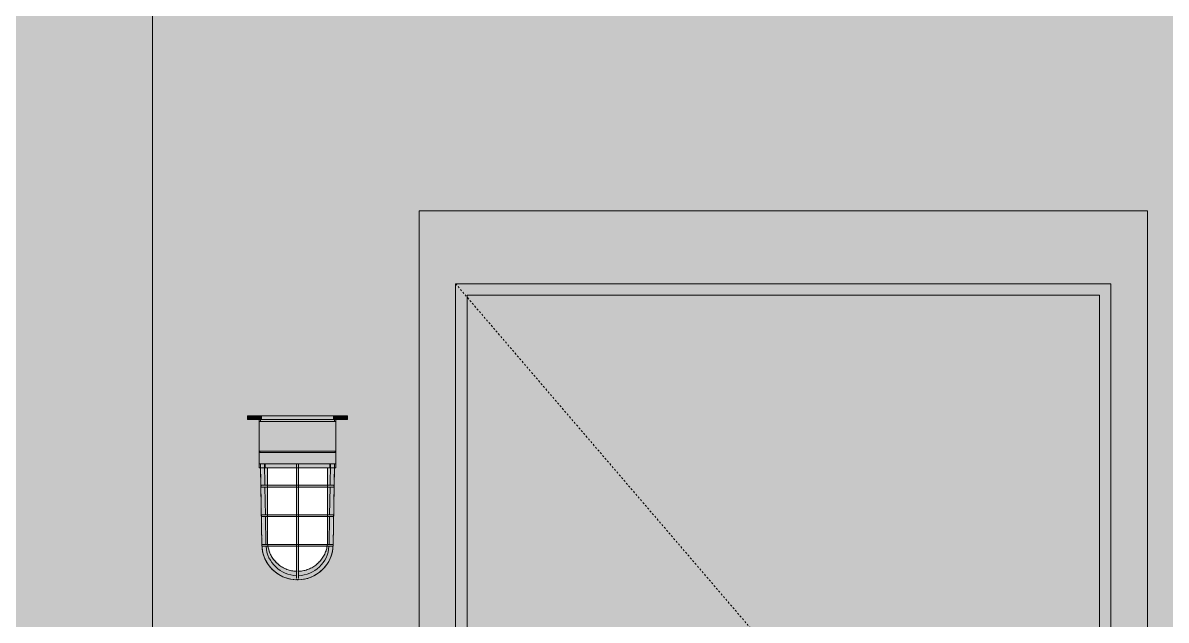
# Model space of a CAD drawing. Header units: inches. Extents: x 2872 to 9394, y -6 to 375.
# Drawn here: x 5495 to 5557.8, y 201.5 to 234.3 of the extents above; entities that cross this region are included whole.
import ezdxf

# ---------------------------------------------------------------- set-up
doc = ezdxf.new("R2010")
doc.units = ezdxf.units.IN
doc.header["$MEASUREMENT"] = 0
doc.linetypes.add('Dash 1_16_', pattern=[0.125, 0.0625, -0.0625])
for name, color, linetype, lineweight in [('A-DOOR', 31, 'Continuous', 18), ('A-DOOR-10', 31, 'Dash 1_16_', 9), ('A-DOOR-FRAM', 31, 'Continuous', 9), ('A-DOOR-FRAM-3', 31, 'Continuous', 18), ('E-LITE-EQPM', 33, 'Continuous', 9), ('I-WALL', 2, 'Continuous', 18), ('I-WALL-1', 2, 'Continuous', 5)]:
    doc.layers.add(name, color=color, linetype=linetype, lineweight=lineweight)

# ---------------------------------------------------------------- blocks, each defined once
blk = doc.blocks.new('Lighting-Flood-Cooper-All-Pro-VT1730-LED - Lighting-Flood-Cooper-All-Pro-VT1730-LED-2281438-INTERIOR ELEVATION - CORRIDOR EAST _202_E_ - 2ND FLOOR - EAST WALL')
at = {"layer": 'E-LITE-EQPM'}
for points in [[(-3192.829, 212.562), (-3192.681, 212.562), (-3192.681, 212.75), (-3192.872, 212.75), (-3192.857, 212.562)], [(-3192.574, 212.562), (-3192.472, 212.562), (-3192.472, 212.75), (-3192.681, 212.75), (-3192.681, 212.562), (-3192.601, 212.562)], [(-3192.224, 212.562), (-3192.109, 212.562), (-3192.124, 212.75), (-3192.472, 212.75), (-3192.472, 212.562), (-3192.327, 212.562)], [(-3192.224, 210.812), (-3188.024, 210.812), (-3188.024, 212.437), (-3192.224, 212.437), (-3192.224, 211.786)], [(-3188.489, 212.437), (-3188.086, 212.437), (-3188.086, 212.562), (-3192.161, 212.562), (-3192.161, 212.437), (-3188.523, 212.437)], [(-3188.367, 212.562), (-3188.138, 212.562), (-3188.149, 212.75), (-3192.109, 212.75), (-3192.099, 212.562), (-3188.489, 212.562)], [(-3188.138, 212.562), (-3187.775, 212.562), (-3187.775, 212.75), (-3188.138, 212.75)], [(-3187.775, 212.562), (-3187.567, 212.562), (-3187.567, 212.75), (-3187.775, 212.75)], [(-3187.461, 212.562), (-3187.376, 212.562), (-3187.39, 212.75), (-3187.567, 212.75), (-3187.567, 212.562), (-3187.51, 212.562)], [(-3188.312, 210.125), (-3188.024, 210.125), (-3188.024, 210.75), (-3192.224, 210.75), (-3192.224, 210.125), (-3188.313, 210.125)], [(-3188.26, 210.75), (-3188.055, 210.75), (-3188.055, 210.812), (-3192.192, 210.812), (-3192.192, 210.75), (-3188.312, 210.75)], [(-3192.083, 205.678), (-3192.039, 205.69), (-3192.138, 210.125), (-3192.16, 210.125), (-3192.107, 207.069), (-3192.1, 206.627), (-3192.083, 205.679)], [(-3188.165, 205.678), (-3188.117, 208.652), (-3188.103, 209.176), (-3188.1, 210.125), (-3188.131, 210.125), (-3188.187, 205.679), (-3188.17, 205.679)], [(-3188.621, 207.221), (-3188.163, 207.24), (-3188.19, 207.315), (-3190.077, 207.294), (-3190.124, 207.27), (-3190.164, 207.289), (-3190.171, 207.315), (-3192.07, 207.311), (-3192.084, 207.24), (-3191.849, 207.221), (-3190.171, 207.242), (-3190.156, 207.257), (-3190.124, 207.265), (-3190.077, 207.245), (-3190.077, 207.221), (-3188.642, 207.221)], [(-3188.363, 207.221), (-3188.372, 207.232), (-3188.372, 207.221)], [(-3190.068, 203.752), (-3190.013, 203.765), (-3189.808, 203.776), (-3189.266, 203.952), (-3188.941, 204.158), (-3188.775, 204.289), (-3188.466, 204.662), (-3188.297, 205.022), (-3188.242, 205.157), (-3188.19, 205.401), (-3188.19, 205.679), (-3188.198, 205.664), (-3188.216, 205.613), (-3188.227, 205.606), (-3188.434, 204.828), (-3188.941, 204.206), (-3189.702, 203.844), (-3190.106, 203.826), (-3190.106, 203.77), (-3190.133, 203.776), (-3190.171, 203.844), (-3190.545, 203.844), (-3191.307, 204.206), (-3191.839, 204.86), (-3192.041, 205.613), (-3192.052, 205.626), (-3192.07, 205.679), (-3192.077, 205.679), (-3192.039, 205.314), (-3192.006, 205.157), (-3191.781, 204.662), (-3191.573, 204.402), (-3191.377, 204.206), (-3190.926, 203.925), (-3190.545, 203.805), (-3190.325, 203.762), (-3190.089, 203.753)], [(-3191.735, 205.596), (-3190.17, 205.6), (-3190.147, 205.639), (-3190.081, 205.624), (-3190.077, 205.596), (-3188.194, 205.615), (-3188.221, 205.69), (-3190.082, 205.67), (-3190.131, 205.645), (-3190.158, 205.673), (-3190.171, 205.69), (-3192.047, 205.669), (-3192.05, 205.615), (-3191.82, 205.596), (-3191.742, 205.596)]]:
    blk.add_hatch(color=256, dxfattribs=at).paths.add_polyline_path(points, flags=0)
h = blk.add_hatch(color=256, dxfattribs=at)
h.paths.add_polyline_path([(-3190.545, 203.844), (-3190.171, 203.844), (-3190.181, 203.994), (-3190.993, 204.217), (-3191.626, 204.866), (-3191.855, 205.596), (-3192.019, 205.596), (-3191.839, 204.86), (-3191.306, 204.206), (-3190.982, 204.052)], flags=0)
h.paths.add_polyline_path([(-3189.702, 203.844), (-3188.941, 204.206), (-3188.4, 204.896), (-3188.225, 205.612), (-3188.415, 205.594), (-3188.632, 204.828), (-3189.266, 204.206), (-3190.077, 203.991), (-3190.077, 203.844)], flags=0)
h.paths.add_polyline_path([(-3188.209, 205.686), (-3188.181, 207.237), (-3188.324, 207.221), (-3188.363, 207.221), (-3188.372, 205.69), (-3188.209, 205.686)], flags=0)
h.paths.add_polyline_path([(-3192.039, 205.686), (-3191.955, 205.69), (-3191.858, 205.69), (-3191.884, 207.221), (-3192.066, 207.221), (-3192.039, 205.69)], flags=0)
h.paths.add_polyline_path([(-3188.18, 207.312), (-3188.153, 208.861), (-3188.298, 208.846), (-3188.335, 208.846), (-3188.362, 207.315), (-3188.19, 207.315)], flags=0)
h.paths.add_polyline_path([(-3192.067, 207.312), (-3191.985, 207.315), (-3191.886, 207.315), (-3191.913, 208.846), (-3192.094, 208.846), (-3192.067, 207.315)], flags=0)
h.paths.add_polyline_path([(-3188.152, 208.937), (-3188.131, 210.125), (-3188.313, 210.125), (-3188.333, 208.94), (-3188.162, 208.94)], flags=0)
h.paths.add_polyline_path([(-3192.096, 208.937), (-3192.013, 208.94), (-3191.914, 208.94), (-3191.935, 210.125), (-3192.116, 210.125), (-3192.096, 208.94)], flags=0)
h = blk.add_hatch(color=256, dxfattribs=at)
h.paths.add_polyline_path([(-3191.774, 209.899), (-3190.168, 209.899), (-3190.171, 210.125), (-3191.892, 210.125), (-3191.892, 209.899), (-3191.857, 209.899)], flags=0)
h.paths.add_polyline_path([(-3188.39, 209.899), (-3188.356, 209.899), (-3188.356, 210.125), (-3190.088, 210.107), (-3190.077, 209.899), (-3188.474, 209.899)], flags=0)
h = blk.add_hatch(color=256, dxfattribs=at)
h.paths.add_polyline_path([(-3190.124, 205.678), (-3190.088, 205.69), (-3190.077, 206.235), (-3190.096, 207.261), (-3190.14, 207.265), (-3190.171, 207.242), (-3190.15, 205.679), (-3190.129, 205.678)], flags=0)
h.paths.add_polyline_path([(-3190.133, 207.27), (-3190.084, 207.286), (-3190.077, 207.315), (-3190.099, 208.89), (-3190.091, 208.906), (-3190.077, 208.94), (-3190.097, 210.125), (-3190.159, 210.125), (-3190.171, 209.511), (-3190.151, 208.905), (-3190.154, 208.881), (-3190.171, 208.846), (-3190.149, 207.274), (-3190.14, 207.272)], flags=0)
h = blk.add_hatch(color=256, dxfattribs=at)
h.paths.add_polyline_path([(-3188.831, 208.846), (-3188.135, 208.864), (-3188.162, 208.94), (-3190.077, 208.919), (-3190.09, 208.882), (-3190.016, 208.846), (-3188.877, 208.846)], flags=0)
h.paths.add_polyline_path([(-3190.712, 208.846), (-3190.171, 208.85), (-3190.152, 208.882), (-3190.151, 208.905), (-3190.171, 208.94), (-3192.103, 208.925), (-3192.112, 208.864), (-3191.862, 208.846), (-3190.841, 208.846)], flags=0)
h = blk.add_hatch(color=256, dxfattribs=at)
h.paths.add_polyline_path([(-3190.129, 203.762), (-3190.089, 203.776), (-3190.091, 203.835), (-3190.077, 203.844), (-3190.097, 205.636), (-3190.149, 205.639), (-3190.156, 205.631), (-3190.17, 205.596), (-3190.171, 203.844), (-3190.148, 203.826), (-3190.129, 203.764)], flags=0)
h.paths.add_polyline_path([(-3190.124, 205.644), (-3190.082, 205.673), (-3190.097, 205.679), (-3190.158, 205.659), (-3190.124, 205.645)], flags=0)
for p, q in [((-3192.874, 212.75), (-3192.874, 212.562)), ((-3192.872, 212.75), (-3192.681, 212.75)), ((-3192.681, 212.562), (-3192.872, 212.562)), ((-3192.681, 212.75), (-3192.472, 212.75)), ((-3192.681, 212.562), (-3192.681, 212.75)), ((-3192.472, 212.562), (-3192.681, 212.562)), ((-3192.472, 212.75), (-3192.109, 212.75)), ((-3192.109, 212.562), (-3192.472, 212.562)), ((-3188.024, 212.75), (-3192.224, 212.75)), ((-3192.224, 212.75), (-3192.224, 209.899)), ((-3192.224, 212.437), (-3192.224, 210.812)), ((-3192.224, 212.437), (-3188.024, 212.437)), ((-3192.161, 212.562), (-3192.161, 212.437)), ((-3192.109, 212.75), (-3188.138, 212.75)), ((-3192.109, 212.562), (-3192.109, 212.75)), ((-3188.138, 212.562), (-3192.109, 212.562)), ((-3188.138, 212.75), (-3187.775, 212.75)), ((-3188.138, 212.75), (-3188.138, 212.562)), ((-3187.775, 212.562), (-3188.138, 212.562)), ((-3188.086, 212.437), (-3188.086, 212.562)), ((-3188.024, 209.899), (-3188.024, 212.75)), ((-3188.024, 210.812), (-3188.024, 212.437)), ((-3187.775, 212.75), (-3187.567, 212.75)), ((-3187.567, 212.562), (-3187.775, 212.562)), ((-3187.567, 212.75), (-3187.376, 212.75)), ((-3187.567, 212.562), (-3187.567, 212.75)), ((-3187.376, 212.562), (-3187.567, 212.562)), ((-3187.374, 212.562), (-3187.374, 212.75)), ((-3192.224, 210.812), (-3188.024, 210.812)), ((-3192.224, 210.75), (-3192.224, 210.125)), ((-3192.224, 210.75), (-3188.024, 210.75)), ((-3192.192, 210.812), (-3192.192, 210.75)), ((-3188.055, 210.75), (-3188.055, 210.812)), ((-3188.024, 210.125), (-3188.024, 210.75)), ((-3192.224, 210.125), (-3188.024, 210.125)), ((-3192.224, 209.899), (-3188.024, 209.899)), ((-3192.163, 210.125), (-3192.086, 205.678)), ((-3192.159, 209.899), (-3192.086, 205.681)), ((-3191.914, 208.94), (-3191.935, 210.125)), ((-3191.892, 210.125), (-3191.892, 209.899)), ((-3191.892, 209.899), (-3190.169, 209.899)), ((-3191.774, 209.899), (-3191.774, 205.871)), ((-3190.171, 210.126), (-3190.171, 205.679)), ((-3190.079, 209.899), (-3188.356, 209.899)), ((-3190.077, 205.679), (-3190.077, 210.126)), ((-3188.474, 205.871), (-3188.474, 209.899)), ((-3188.356, 209.899), (-3188.356, 210.125)), ((-3188.333, 208.94), (-3188.313, 210.125)), ((-3188.162, 205.678), (-3188.084, 210.125)), ((-3188.088, 209.899), (-3188.162, 205.681)), ((-3191.886, 207.31), (-3191.913, 208.846)), ((-3188.362, 207.31), (-3188.335, 208.855)), ((-3188.303, 208.846), (-3188.276, 208.846)), ((-3191.857, 205.686), (-3191.884, 207.224)), ((-3188.39, 205.686), (-3188.363, 207.23)), ((-3188.322, 207.221), (-3188.303, 207.221)), ((-3190.077, 205.303), (-3190.077, 205.596)), ((-3188.351, 205.596), (-3188.331, 205.596)), ((-3190.171, 203.991), (-3190.171, 204.206)), ((-3190.077, 204.206), (-3190.077, 203.991)), ((-3190.171, 203.844), (-3190.171, 203.978)), ((-3190.077, 203.978), (-3190.077, 203.844))]:
    blk.add_line(p, q, dxfattribs=at)
at = {"layer": 'E-LITE-EQPM', "flags": 128}
for points in [[(-3192.096, 208.846), (-3192.098, 208.846), (-3192.099, 208.846), (-3192.101, 208.846), (-3192.103, 208.846), (-3192.105, 208.847), (-3192.107, 208.847), (-3192.109, 208.848), (-3192.11, 208.848), (-3192.112, 208.849), (-3192.114, 208.85), (-3192.116, 208.85), (-3192.117, 208.851), (-3192.119, 208.852), (-3192.121, 208.853), (-3192.122, 208.854), (-3192.124, 208.855), (-3192.125, 208.856), (-3192.127, 208.858), (-3192.128, 208.859), (-3192.129, 208.86), (-3192.131, 208.861), (-3192.132, 208.863), (-3192.133, 208.864), (-3192.134, 208.866), (-3192.135, 208.867), (-3192.136, 208.869), (-3192.137, 208.871), (-3192.138, 208.872), (-3192.139, 208.874), (-3192.139, 208.876), (-3192.14, 208.878), (-3192.141, 208.879), (-3192.141, 208.881), (-3192.142, 208.883), (-3192.142, 208.885), (-3192.142, 208.887), (-3192.142, 208.889), (-3192.143, 208.89), (-3192.143, 208.892), (-3192.143, 208.894), (-3192.142, 208.896), (-3192.142, 208.898), (-3192.142, 208.9), (-3192.142, 208.902), (-3192.141, 208.903), (-3192.141, 208.905), (-3192.14, 208.907), (-3192.14, 208.909), (-3192.139, 208.911), (-3192.138, 208.912), (-3192.138, 208.914), (-3192.137, 208.916), (-3192.136, 208.917), (-3192.135, 208.919), (-3192.134, 208.92), (-3192.132, 208.922), (-3192.131, 208.923), (-3192.13, 208.925), (-3192.129, 208.926), (-3192.127, 208.927), (-3192.126, 208.929), (-3192.124, 208.93), (-3192.123, 208.931), (-3192.121, 208.932), (-3192.12, 208.933), (-3192.118, 208.934), (-3192.117, 208.935), (-3192.115, 208.936), (-3192.113, 208.936), (-3192.111, 208.937), (-3192.11, 208.938), (-3192.108, 208.938), (-3192.106, 208.938), (-3192.104, 208.939), (-3192.102, 208.939), (-3192.1, 208.939), (-3192.099, 208.94), (-3192.097, 208.94), (-3192.096, 208.94)], [(-3192.096, 208.94), (-3192.094, 208.94), (-3192.089, 208.94), (-3192.082, 208.94), (-3192.071, 208.94), (-3192.056, 208.94), (-3192.039, 208.94)], [(-3188.152, 208.94), (-3188.153, 208.94), (-3188.158, 208.94), (-3188.166, 208.94), (-3188.177, 208.94), (-3188.191, 208.94), (-3188.208, 208.94), (-3188.229, 208.94), (-3188.252, 208.94), (-3188.278, 208.94), (-3188.307, 208.94), (-3188.34, 208.94), (-3188.375, 208.94), (-3188.412, 208.94), (-3188.453, 208.94), (-3188.496, 208.94), (-3188.542, 208.94), (-3188.59, 208.94), (-3188.641, 208.94), (-3188.694, 208.94), (-3188.75, 208.94), (-3188.808, 208.94), (-3188.867, 208.94), (-3188.929, 208.94), (-3188.993, 208.94), (-3189.058, 208.94), (-3189.125, 208.94), (-3189.194, 208.94), (-3189.265, 208.94), (-3189.336, 208.94), (-3189.409, 208.94), (-3189.483, 208.94), (-3189.558, 208.94), (-3189.634, 208.94), (-3189.711, 208.94), (-3189.789, 208.94), (-3189.867, 208.94), (-3189.945, 208.94), (-3190.024, 208.94), (-3190.102, 208.94), (-3190.181, 208.94), (-3190.26, 208.94), (-3190.339, 208.94), (-3190.417, 208.94), (-3190.495, 208.94), (-3190.572, 208.94), (-3190.648, 208.94), (-3190.724, 208.94), (-3190.798, 208.94), (-3190.872, 208.94), (-3190.944, 208.94), (-3191.015, 208.94), (-3191.085, 208.94), (-3191.153, 208.94), (-3191.22, 208.94), (-3191.284, 208.94), (-3191.347, 208.94), (-3191.408, 208.94), (-3191.467, 208.94), (-3191.523, 208.94), (-3191.578, 208.94), (-3191.63, 208.94), (-3191.68, 208.94), (-3191.727, 208.94), (-3191.771, 208.94), (-3191.813, 208.94), (-3191.853, 208.94), (-3191.889, 208.94), (-3191.923, 208.94), (-3191.954, 208.94), (-3191.982, 208.94), (-3192.007, 208.94), (-3192.029, 208.94), (-3192.047, 208.94), (-3192.063, 208.94), (-3192.076, 208.94), (-3192.086, 208.94), (-3192.092, 208.94), (-3192.095, 208.94), (-3192.096, 208.94)], [(-3192.029, 208.846), (-3192.047, 208.846), (-3192.063, 208.846), (-3192.076, 208.846), (-3192.086, 208.846), (-3192.092, 208.846), (-3192.095, 208.846), (-3192.096, 208.846)], [(-3192.096, 208.846), (-3192.094, 208.846), (-3192.089, 208.846), (-3192.082, 208.846), (-3192.071, 208.846), (-3192.056, 208.846), (-3192.039, 208.846), (-3192.019, 208.846), (-3191.996, 208.846), (-3191.969, 208.846), (-3191.94, 208.846), (-3191.908, 208.846), (-3191.873, 208.846), (-3191.835, 208.846), (-3191.794, 208.846), (-3191.751, 208.846), (-3191.705, 208.846), (-3191.657, 208.846), (-3191.606, 208.846), (-3191.553, 208.846), (-3191.498, 208.846), (-3191.44, 208.846), (-3191.38, 208.846), (-3191.318, 208.846), (-3191.255, 208.846), (-3191.189, 208.846), (-3191.122, 208.846), (-3191.053, 208.846), (-3190.983, 208.846), (-3190.911, 208.846), (-3190.838, 208.846), (-3190.764, 208.846), (-3190.689, 208.846), (-3190.613, 208.846), (-3190.536, 208.846), (-3190.459, 208.846), (-3190.381, 208.846), (-3190.303, 208.846), (-3190.224, 208.846), (-3190.145, 208.846), (-3190.066, 208.846), (-3189.987, 208.846), (-3189.909, 208.846), (-3189.831, 208.846), (-3189.753, 208.846), (-3189.676, 208.846), (-3189.599, 208.846), (-3189.524, 208.846), (-3189.449, 208.846), (-3189.375, 208.846), (-3189.303, 208.846), (-3189.232, 208.846), (-3189.162, 208.846), (-3189.094, 208.846), (-3189.028, 208.846), (-3188.963, 208.846), (-3188.9, 208.846), (-3188.84, 208.846), (-3188.781, 208.846), (-3188.724, 208.846), (-3188.67, 208.846), (-3188.618, 208.846), (-3188.568, 208.846), (-3188.521, 208.846), (-3188.476, 208.846), (-3188.434, 208.846), (-3188.395, 208.846), (-3188.358, 208.846), (-3188.324, 208.846), (-3188.294, 208.846), (-3188.266, 208.846), (-3188.241, 208.846), (-3188.219, 208.846), (-3188.2, 208.846), (-3188.184, 208.846), (-3188.172, 208.846), (-3188.162, 208.846), (-3188.156, 208.846), (-3188.152, 208.846), (-3188.152, 208.846)], [(-3188.152, 208.846), (-3188.153, 208.846), (-3188.158, 208.846), (-3188.166, 208.846), (-3188.177, 208.846), (-3188.191, 208.846), (-3188.208, 208.846), (-3188.229, 208.846)], [(-3188.219, 208.94), (-3188.2, 208.94), (-3188.184, 208.94), (-3188.172, 208.94), (-3188.162, 208.94), (-3188.156, 208.94), (-3188.152, 208.94), (-3188.152, 208.94)], [(-3188.152, 208.94), (-3188.15, 208.94), (-3188.148, 208.939), (-3188.146, 208.939), (-3188.144, 208.939), (-3188.142, 208.939), (-3188.141, 208.938), (-3188.139, 208.938), (-3188.137, 208.937), (-3188.135, 208.937), (-3188.134, 208.936), (-3188.132, 208.935), (-3188.13, 208.934), (-3188.128, 208.933), (-3188.127, 208.932), (-3188.125, 208.931), (-3188.124, 208.93), (-3188.122, 208.929), (-3188.121, 208.928), (-3188.119, 208.927), (-3188.118, 208.925), (-3188.117, 208.924), (-3188.116, 208.923), (-3188.114, 208.921), (-3188.113, 208.92), (-3188.112, 208.918), (-3188.111, 208.916), (-3188.11, 208.915), (-3188.11, 208.913), (-3188.109, 208.911), (-3188.108, 208.91), (-3188.107, 208.908), (-3188.107, 208.906), (-3188.106, 208.904), (-3188.106, 208.903), (-3188.106, 208.901), (-3188.105, 208.899), (-3188.105, 208.897), (-3188.105, 208.895), (-3188.105, 208.893), (-3188.105, 208.891), (-3188.105, 208.89), (-3188.105, 208.888), (-3188.105, 208.886), (-3188.106, 208.884), (-3188.106, 208.882), (-3188.107, 208.88), (-3188.107, 208.878), (-3188.108, 208.877), (-3188.108, 208.875), (-3188.109, 208.873), (-3188.11, 208.872), (-3188.111, 208.87), (-3188.112, 208.868), (-3188.113, 208.867), (-3188.114, 208.865), (-3188.115, 208.864), (-3188.116, 208.862), (-3188.117, 208.861), (-3188.119, 208.859), (-3188.12, 208.858), (-3188.122, 208.857), (-3188.123, 208.856), (-3188.124, 208.855), (-3188.126, 208.854), (-3188.128, 208.853), (-3188.129, 208.852), (-3188.131, 208.851), (-3188.133, 208.85), (-3188.134, 208.849), (-3188.136, 208.849), (-3188.138, 208.848), (-3188.14, 208.847), (-3188.141, 208.847), (-3188.143, 208.847), (-3188.145, 208.846), (-3188.147, 208.846), (-3188.149, 208.846), (-3188.151, 208.846), (-3188.152, 208.846)], [(-3192.068, 207.221), (-3192.07, 207.221), (-3192.072, 207.221), (-3192.073, 207.221), (-3192.075, 207.221), (-3192.077, 207.222), (-3192.079, 207.222), (-3192.081, 207.223), (-3192.083, 207.223), (-3192.084, 207.224), (-3192.086, 207.225), (-3192.088, 207.225), (-3192.09, 207.226), (-3192.091, 207.227), (-3192.093, 207.228), (-3192.094, 207.229), (-3192.096, 207.23), (-3192.097, 207.231), (-3192.099, 207.233), (-3192.1, 207.234), (-3192.102, 207.235), (-3192.103, 207.236), (-3192.104, 207.238), (-3192.105, 207.239), (-3192.106, 207.241), (-3192.107, 207.242), (-3192.108, 207.244), (-3192.109, 207.246), (-3192.11, 207.247), (-3192.111, 207.249), (-3192.112, 207.251), (-3192.112, 207.253), (-3192.113, 207.254), (-3192.113, 207.256), (-3192.114, 207.258), (-3192.114, 207.26), (-3192.114, 207.262), (-3192.115, 207.264), (-3192.115, 207.265), (-3192.115, 207.267), (-3192.115, 207.269), (-3192.115, 207.271), (-3192.114, 207.273), (-3192.114, 207.275), (-3192.114, 207.277), (-3192.114, 207.278), (-3192.113, 207.28), (-3192.113, 207.282), (-3192.112, 207.284), (-3192.111, 207.286), (-3192.111, 207.287), (-3192.11, 207.289), (-3192.109, 207.291), (-3192.108, 207.292), (-3192.107, 207.294), (-3192.106, 207.295), (-3192.105, 207.297), (-3192.103, 207.298), (-3192.102, 207.3), (-3192.101, 207.301), (-3192.1, 207.302), (-3192.098, 207.304), (-3192.097, 207.305), (-3192.095, 207.306), (-3192.094, 207.307), (-3192.092, 207.308), (-3192.09, 207.309), (-3192.089, 207.31), (-3192.087, 207.311), (-3192.085, 207.311), (-3192.084, 207.312), (-3192.082, 207.313), (-3192.08, 207.313), (-3192.078, 207.313), (-3192.076, 207.314), (-3192.075, 207.314), (-3192.073, 207.314), (-3192.071, 207.315), (-3192.069, 207.315), (-3192.068, 207.315)], [(-3192.068, 207.315), (-3192.066, 207.315), (-3192.062, 207.315), (-3192.054, 207.315), (-3192.043, 207.315), (-3192.029, 207.315), (-3192.012, 207.315), (-3191.992, 207.315)], [(-3188.18, 207.315), (-3188.181, 207.315), (-3188.186, 207.315), (-3188.194, 207.315), (-3188.204, 207.315), (-3188.218, 207.315), (-3188.235, 207.315), (-3188.255, 207.315), (-3188.278, 207.315), (-3188.304, 207.315), (-3188.333, 207.315), (-3188.365, 207.315), (-3188.399, 207.315), (-3188.437, 207.315), (-3188.477, 207.315), (-3188.519, 207.315), (-3188.564, 207.315), (-3188.612, 207.315), (-3188.662, 207.315), (-3188.715, 207.315), (-3188.769, 207.315), (-3188.826, 207.315), (-3188.885, 207.315), (-3188.946, 207.315), (-3189.009, 207.315), (-3189.073, 207.315), (-3189.14, 207.315), (-3189.207, 207.315), (-3189.277, 207.315), (-3189.347, 207.315), (-3189.419, 207.315), (-3189.492, 207.315), (-3189.566, 207.315), (-3189.641, 207.315), (-3189.717, 207.315), (-3189.793, 207.315), (-3189.87, 207.315), (-3189.947, 207.315), (-3190.025, 207.315), (-3190.103, 207.315), (-3190.181, 207.315), (-3190.258, 207.315), (-3190.336, 207.315), (-3190.413, 207.315), (-3190.489, 207.315), (-3190.565, 207.315), (-3190.641, 207.315), (-3190.715, 207.315), (-3190.789, 207.315), (-3190.861, 207.315), (-3190.933, 207.315), (-3191.003, 207.315), (-3191.071, 207.315), (-3191.139, 207.315), (-3191.204, 207.315), (-3191.268, 207.315), (-3191.33, 207.315), (-3191.39, 207.315), (-3191.448, 207.315), (-3191.504, 207.315), (-3191.557, 207.315), (-3191.609, 207.315), (-3191.658, 207.315), (-3191.704, 207.315), (-3191.748, 207.315), (-3191.79, 207.315), (-3191.828, 207.315), (-3191.864, 207.315), (-3191.898, 207.315), (-3191.928, 207.315), (-3191.956, 207.315), (-3191.98, 207.315), (-3192.002, 207.315), (-3192.02, 207.315), (-3192.036, 207.315), (-3192.048, 207.315), (-3192.058, 207.315), (-3192.064, 207.315), (-3192.067, 207.315), (-3192.068, 207.315)], [(-3188.246, 207.315), (-3188.227, 207.315), (-3188.212, 207.315), (-3188.199, 207.315), (-3188.19, 207.315), (-3188.183, 207.315), (-3188.18, 207.315), (-3188.18, 207.315)], [(-3188.18, 207.315), (-3188.178, 207.315), (-3188.176, 207.314), (-3188.174, 207.314), (-3188.172, 207.314), (-3188.17, 207.314), (-3188.168, 207.313), (-3188.167, 207.313), (-3188.165, 207.312), (-3188.163, 207.312), (-3188.161, 207.311), (-3188.16, 207.31), (-3188.158, 207.309), (-3188.156, 207.308), (-3188.155, 207.307), (-3188.153, 207.306), (-3188.152, 207.305), (-3188.15, 207.304), (-3188.149, 207.303), (-3188.147, 207.302), (-3188.146, 207.3), (-3188.145, 207.299), (-3188.143, 207.298), (-3188.142, 207.296), (-3188.141, 207.295), (-3188.14, 207.293), (-3188.139, 207.291), (-3188.138, 207.29), (-3188.137, 207.288), (-3188.137, 207.286), (-3188.136, 207.285), (-3188.135, 207.283), (-3188.135, 207.281), (-3188.134, 207.279), (-3188.134, 207.278), (-3188.133, 207.276), (-3188.133, 207.274), (-3188.133, 207.272), (-3188.133, 207.27), (-3188.133, 207.268), (-3188.133, 207.266), (-3188.133, 207.265), (-3188.133, 207.263), (-3188.133, 207.261), (-3188.134, 207.259), (-3188.134, 207.257), (-3188.134, 207.255), (-3188.135, 207.253), (-3188.136, 207.252), (-3188.136, 207.25), (-3188.137, 207.248), (-3188.138, 207.247), (-3188.139, 207.245), (-3188.14, 207.243), (-3188.141, 207.242), (-3188.142, 207.24), (-3188.143, 207.239), (-3188.144, 207.237), (-3188.145, 207.236), (-3188.147, 207.234), (-3188.148, 207.233), (-3188.149, 207.232), (-3188.151, 207.231), (-3188.152, 207.23), (-3188.154, 207.229), (-3188.155, 207.228), (-3188.157, 207.227), (-3188.159, 207.226), (-3188.16, 207.225), (-3188.162, 207.224), (-3188.164, 207.224), (-3188.166, 207.223), (-3188.167, 207.222), (-3188.169, 207.222), (-3188.171, 207.222), (-3188.173, 207.221), (-3188.175, 207.221), (-3188.177, 207.221), (-3188.179, 207.221), (-3188.18, 207.221)], [(-3192.002, 207.221), (-3192.02, 207.221), (-3192.036, 207.221), (-3192.048, 207.221), (-3192.058, 207.221), (-3192.064, 207.221), (-3192.067, 207.221), (-3192.068, 207.221)], [(-3192.068, 207.221), (-3192.066, 207.221), (-3192.062, 207.221), (-3192.054, 207.221), (-3192.043, 207.221), (-3192.029, 207.221), (-3192.012, 207.221), (-3191.992, 207.221), (-3191.969, 207.221), (-3191.943, 207.221), (-3191.914, 207.221), (-3191.883, 207.221), (-3191.848, 207.221), (-3191.811, 207.221), (-3191.771, 207.221), (-3191.728, 207.221), (-3191.683, 207.221), (-3191.635, 207.221), (-3191.585, 207.221), (-3191.533, 207.221), (-3191.478, 207.221), (-3191.421, 207.221), (-3191.362, 207.221), (-3191.302, 207.221), (-3191.239, 207.221), (-3191.174, 207.221), (-3191.108, 207.221), (-3191.04, 207.221), (-3190.971, 207.221), (-3190.9, 207.221), (-3190.828, 207.221), (-3190.755, 207.221), (-3190.681, 207.221), (-3190.606, 207.221), (-3190.531, 207.221), (-3190.454, 207.221), (-3190.377, 207.221), (-3190.3, 207.221), (-3190.222, 207.221), (-3190.145, 207.221), (-3190.067, 207.221), (-3189.989, 207.221), (-3189.912, 207.221), (-3189.835, 207.221), (-3189.758, 207.221), (-3189.682, 207.221), (-3189.607, 207.221), (-3189.532, 207.221), (-3189.459, 207.221), (-3189.386, 207.221), (-3189.315, 207.221), (-3189.245, 207.221), (-3189.176, 207.221), (-3189.109, 207.221), (-3189.043, 207.221), (-3188.98, 207.221), (-3188.918, 207.221), (-3188.858, 207.221), (-3188.8, 207.221), (-3188.744, 207.221), (-3188.69, 207.221), (-3188.639, 207.221), (-3188.59, 207.221), (-3188.543, 207.221), (-3188.499, 207.221), (-3188.458, 207.221), (-3188.419, 207.221), (-3188.383, 207.221), (-3188.35, 207.221), (-3188.319, 207.221), (-3188.292, 207.221), (-3188.267, 207.221), (-3188.246, 207.221), (-3188.227, 207.221), (-3188.212, 207.221), (-3188.199, 207.221), (-3188.19, 207.221), (-3188.183, 207.221), (-3188.18, 207.221), (-3188.18, 207.221)], [(-3188.18, 207.221), (-3188.181, 207.221), (-3188.186, 207.221), (-3188.194, 207.221), (-3188.204, 207.221), (-3188.218, 207.221), (-3188.235, 207.221), (-3188.255, 207.221)], [(-3188.162, 205.678), (-3188.2, 205.328), (-3188.299, 204.99), (-3188.458, 204.675), (-3188.671, 204.394), (-3188.93, 204.155), (-3189.228, 203.967), (-3189.555, 203.835), (-3189.9, 203.763), (-3190.252, 203.755), (-3190.6, 203.809), (-3190.933, 203.925), (-3191.24, 204.099), (-3191.511, 204.325), (-3191.737, 204.595), (-3191.911, 204.902), (-3192.027, 205.234), (-3192.086, 205.678)], [(-3192.037, 205.596), (-3192.039, 205.596), (-3192.041, 205.596), (-3192.043, 205.596), (-3192.045, 205.596), (-3192.047, 205.597), (-3192.048, 205.597), (-3192.05, 205.598), (-3192.052, 205.598), (-3192.054, 205.599), (-3192.056, 205.6), (-3192.057, 205.6), (-3192.059, 205.601), (-3192.061, 205.602), (-3192.062, 205.603), (-3192.064, 205.604), (-3192.065, 205.605), (-3192.067, 205.606), (-3192.068, 205.608), (-3192.07, 205.609), (-3192.071, 205.61), (-3192.072, 205.611), (-3192.073, 205.613), (-3192.075, 205.614), (-3192.076, 205.616), (-3192.077, 205.617), (-3192.078, 205.619), (-3192.079, 205.621), (-3192.079, 205.622), (-3192.08, 205.624), (-3192.081, 205.626), (-3192.082, 205.628), (-3192.082, 205.629), (-3192.083, 205.631), (-3192.083, 205.633), (-3192.083, 205.635), (-3192.084, 205.637), (-3192.084, 205.639), (-3192.084, 205.64), (-3192.084, 205.642), (-3192.084, 205.644), (-3192.084, 205.646), (-3192.084, 205.648), (-3192.084, 205.65), (-3192.083, 205.652), (-3192.083, 205.653), (-3192.082, 205.655), (-3192.082, 205.657), (-3192.081, 205.659), (-3192.081, 205.661), (-3192.08, 205.662), (-3192.079, 205.664), (-3192.078, 205.666), (-3192.077, 205.667), (-3192.076, 205.669), (-3192.075, 205.67), (-3192.074, 205.672), (-3192.073, 205.673), (-3192.072, 205.675), (-3192.07, 205.676), (-3192.069, 205.677), (-3192.068, 205.679), (-3192.066, 205.68), (-3192.065, 205.681), (-3192.063, 205.682), (-3192.061, 205.683), (-3192.06, 205.684), (-3192.058, 205.685), (-3192.056, 205.686), (-3192.055, 205.686), (-3192.053, 205.687), (-3192.051, 205.688), (-3192.049, 205.688), (-3192.048, 205.688), (-3192.046, 205.689), (-3192.044, 205.689), (-3192.042, 205.689), (-3192.04, 205.69), (-3192.038, 205.69), (-3192.037, 205.69)], [(-3192.037, 205.69), (-3192.036, 205.69), (-3192.031, 205.69), (-3192.023, 205.69), (-3192.013, 205.69), (-3191.999, 205.69), (-3191.982, 205.69), (-3191.963, 205.69)], [(-3188.21, 205.69), (-3188.212, 205.69), (-3188.216, 205.69), (-3188.224, 205.69), (-3188.235, 205.69), (-3188.248, 205.69), (-3188.265, 205.69), (-3188.285, 205.69), (-3188.307, 205.69), (-3188.333, 205.69), (-3188.361, 205.69), (-3188.392, 205.69), (-3188.426, 205.69), (-3188.463, 205.69), (-3188.503, 205.69), (-3188.544, 205.69), (-3188.589, 205.69), (-3188.636, 205.69), (-3188.685, 205.69), (-3188.737, 205.69), (-3188.791, 205.69), (-3188.847, 205.69), (-3188.905, 205.69), (-3188.964, 205.69), (-3189.026, 205.69), (-3189.09, 205.69), (-3189.155, 205.69), (-3189.222, 205.69), (-3189.29, 205.69), (-3189.36, 205.69), (-3189.43, 205.69), (-3189.502, 205.69), (-3189.575, 205.69), (-3189.649, 205.69), (-3189.723, 205.69), (-3189.799, 205.69), (-3189.874, 205.69), (-3189.95, 205.69), (-3190.027, 205.69), (-3190.103, 205.69), (-3190.18, 205.69), (-3190.256, 205.69), (-3190.332, 205.69), (-3190.408, 205.69), (-3190.484, 205.69), (-3190.558, 205.69), (-3190.633, 205.69), (-3190.706, 205.69), (-3190.778, 205.69), (-3190.85, 205.69), (-3190.92, 205.69), (-3190.989, 205.69), (-3191.057, 205.69), (-3191.123, 205.69), (-3191.187, 205.69), (-3191.25, 205.69), (-3191.311, 205.69), (-3191.37, 205.69), (-3191.427, 205.69), (-3191.482, 205.69), (-3191.535, 205.69), (-3191.585, 205.69), (-3191.634, 205.69), (-3191.679, 205.69), (-3191.723, 205.69), (-3191.763, 205.69), (-3191.802, 205.69), (-3191.837, 205.69), (-3191.87, 205.69), (-3191.9, 205.69), (-3191.927, 205.69), (-3191.951, 205.69), (-3191.972, 205.69), (-3191.99, 205.69), (-3192.006, 205.69), (-3192.018, 205.69), (-3192.027, 205.69), (-3192.034, 205.69), (-3192.037, 205.69), (-3192.037, 205.69)], [(-3191.972, 205.596), (-3191.99, 205.596), (-3192.006, 205.596), (-3192.018, 205.596), (-3192.027, 205.596), (-3192.034, 205.596), (-3192.037, 205.596), (-3192.037, 205.596)], [(-3192.037, 205.596), (-3192.036, 205.596), (-3192.031, 205.596), (-3192.023, 205.596), (-3192.013, 205.596), (-3191.999, 205.596), (-3191.982, 205.596), (-3191.963, 205.596), (-3191.94, 205.596), (-3191.915, 205.596), (-3191.886, 205.596), (-3191.855, 205.596), (-3191.821, 205.596), (-3191.784, 205.596), (-3191.745, 205.596), (-3191.703, 205.596), (-3191.659, 205.596), (-3191.612, 205.596), (-3191.562, 205.596), (-3191.511, 205.596), (-3191.457, 205.596), (-3191.401, 205.596), (-3191.343, 205.596), (-3191.283, 205.596), (-3191.221, 205.596), (-3191.158, 205.596), (-3191.092, 205.596), (-3191.026, 205.596), (-3190.957, 205.596), (-3190.888, 205.596), (-3190.817, 205.596), (-3190.745, 205.596), (-3190.672, 205.596), (-3190.599, 205.596), (-3190.524, 205.596), (-3190.449, 205.596), (-3190.373, 205.596), (-3190.297, 205.596), (-3190.221, 205.596), (-3190.144, 205.596), (-3190.068, 205.596), (-3189.991, 205.596), (-3189.915, 205.596), (-3189.839, 205.596), (-3189.764, 205.596), (-3189.689, 205.596), (-3189.615, 205.596), (-3189.541, 205.596), (-3189.469, 205.596), (-3189.398, 205.596), (-3189.327, 205.596), (-3189.258, 205.596), (-3189.191, 205.596), (-3189.125, 205.596), (-3189.06, 205.596), (-3188.998, 205.596), (-3188.937, 205.596), (-3188.878, 205.596), (-3188.821, 205.596), (-3188.766, 205.596), (-3188.713, 205.596), (-3188.662, 205.596), (-3188.614, 205.596), (-3188.568, 205.596), (-3188.525, 205.596), (-3188.484, 205.596), (-3188.446, 205.596), (-3188.41, 205.596), (-3188.378, 205.596), (-3188.348, 205.596), (-3188.321, 205.596), (-3188.297, 205.596), (-3188.275, 205.596), (-3188.257, 205.596), (-3188.242, 205.596), (-3188.229, 205.596), (-3188.22, 205.596), (-3188.214, 205.596), (-3188.211, 205.596), (-3188.21, 205.596)], [(-3190.19, 204.222), (-3190.256, 204.226), (-3190.321, 204.233), (-3190.387, 204.242), (-3190.452, 204.254), (-3190.516, 204.268), (-3190.58, 204.285), (-3190.643, 204.305), (-3190.705, 204.327), (-3190.766, 204.351), (-3190.827, 204.378), (-3190.886, 204.408), (-3190.944, 204.439), (-3191, 204.473), (-3191.055, 204.509), (-3191.109, 204.548), (-3191.161, 204.588), (-3191.212, 204.631), (-3191.26, 204.675), (-3191.307, 204.722), (-3191.352, 204.77), (-3191.395, 204.82), (-3191.436, 204.871), (-3191.475, 204.925), (-3191.512, 204.98), (-3191.547, 205.036), (-3191.579, 205.093), (-3191.609, 205.152), (-3191.636, 205.212), (-3191.662, 205.273), (-3191.684, 205.335), (-3191.704, 205.398), (-3191.722, 205.462), (-3191.737, 205.526), (-3191.75, 205.591), (-3191.76, 205.656), (-3191.767, 205.721), (-3191.772, 205.787), (-3191.774, 205.853), (-3191.774, 205.871)], [(-3190.171, 205.679), (-3190.171, 204.86), (-3190.171, 204.206), (-3190.171, 203.844)], [(-3188.474, 205.871), (-3188.475, 205.805), (-3188.479, 205.739), (-3188.486, 205.674), (-3188.495, 205.608), (-3188.507, 205.543), (-3188.521, 205.479), (-3188.538, 205.415), (-3188.557, 205.352), (-3188.579, 205.29), (-3188.604, 205.229), (-3188.631, 205.168), (-3188.66, 205.109), (-3188.692, 205.051), (-3188.726, 204.995), (-3188.762, 204.939), (-3188.8, 204.886), (-3188.841, 204.834), (-3188.883, 204.783), (-3188.928, 204.734), (-3188.974, 204.687), (-3189.022, 204.642), (-3189.072, 204.599), (-3189.124, 204.558), (-3189.177, 204.519), (-3189.232, 204.483), (-3189.288, 204.448), (-3189.346, 204.416), (-3189.405, 204.386), (-3189.465, 204.358), (-3189.526, 204.333), (-3189.588, 204.311), (-3189.651, 204.29), (-3189.714, 204.273), (-3189.778, 204.258), (-3189.843, 204.245), (-3189.909, 204.235), (-3189.974, 204.228), (-3190.04, 204.223), (-3190.106, 204.221)], [(-3190.077, 203.844), (-3190.077, 204.206), (-3190.077, 204.86), (-3190.077, 205.679)], [(-3188.21, 205.596), (-3188.212, 205.596), (-3188.216, 205.596), (-3188.224, 205.596), (-3188.235, 205.596), (-3188.248, 205.596), (-3188.265, 205.596), (-3188.285, 205.596), (-3188.307, 205.596), (-3188.333, 205.596)], [(-3188.275, 205.69), (-3188.257, 205.69), (-3188.242, 205.69), (-3188.229, 205.69), (-3188.22, 205.69), (-3188.214, 205.69), (-3188.211, 205.69), (-3188.21, 205.69)], [(-3188.21, 205.69), (-3188.208, 205.69), (-3188.206, 205.689), (-3188.205, 205.689), (-3188.203, 205.689), (-3188.201, 205.689), (-3188.199, 205.688), (-3188.197, 205.688), (-3188.195, 205.687), (-3188.194, 205.687), (-3188.192, 205.686), (-3188.19, 205.685), (-3188.189, 205.684), (-3188.187, 205.683), (-3188.185, 205.682), (-3188.184, 205.681), (-3188.182, 205.68), (-3188.181, 205.679), (-3188.179, 205.678), (-3188.178, 205.677), (-3188.177, 205.675), (-3188.175, 205.674), (-3188.174, 205.673), (-3188.173, 205.671), (-3188.172, 205.67), (-3188.171, 205.668), (-3188.17, 205.666), (-3188.169, 205.665), (-3188.168, 205.663), (-3188.167, 205.661), (-3188.167, 205.66), (-3188.166, 205.658), (-3188.165, 205.656), (-3188.165, 205.654), (-3188.164, 205.653), (-3188.164, 205.651), (-3188.164, 205.649), (-3188.164, 205.647), (-3188.163, 205.645), (-3188.163, 205.643), (-3188.163, 205.641), (-3188.163, 205.64), (-3188.164, 205.638), (-3188.164, 205.636), (-3188.164, 205.634), (-3188.165, 205.632), (-3188.165, 205.63), (-3188.166, 205.628), (-3188.166, 205.627), (-3188.167, 205.625), (-3188.168, 205.623), (-3188.168, 205.622), (-3188.169, 205.62), (-3188.17, 205.618), (-3188.171, 205.617), (-3188.172, 205.615), (-3188.173, 205.614), (-3188.175, 205.612), (-3188.176, 205.611), (-3188.177, 205.609), (-3188.179, 205.608), (-3188.18, 205.607), (-3188.181, 205.606), (-3188.183, 205.605), (-3188.184, 205.604), (-3188.186, 205.603), (-3188.188, 205.602), (-3188.189, 205.601), (-3188.191, 205.6), (-3188.193, 205.599), (-3188.195, 205.599), (-3188.196, 205.598), (-3188.198, 205.597), (-3188.2, 205.597), (-3188.202, 205.597), (-3188.204, 205.596), (-3188.205, 205.596), (-3188.207, 205.596), (-3188.209, 205.596), (-3188.21, 205.596)], [(-3190.077, 203.797), (-3190.077, 203.79), (-3190.079, 203.783), (-3190.082, 203.777), (-3190.085, 203.771), (-3190.089, 203.766), (-3190.094, 203.761), (-3190.099, 203.757), (-3190.111, 203.752), (-3190.122, 203.75), (-3190.131, 203.751), (-3190.139, 203.753), (-3190.146, 203.756), (-3190.156, 203.764), (-3190.162, 203.771), (-3190.166, 203.777), (-3190.169, 203.787), (-3190.171, 203.797)]]:
    blk.add_lwpolyline(points, dxfattribs=at)
at = {"layer": 'E-LITE-EQPM'}
for centre, radius, start, end in [((-3190.124, 205.715), 1.962, 181, 359), ((-3190.124, 205.713), 1.734, 183.96753, 268.50475), ((-3190.124, 205.713), 1.734, 271.62035, 355.99653)]:
    blk.add_arc(centre, radius, start, end, dxfattribs=at)
blk = doc.blocks.new('HOLLOW METAL - UNIT DOOR-2191978-INTERIOR ELEVATION - CORRIDOR EAST _202_E_ - 2ND FLOOR - EAST WALL')
at = {"layer": 'A-DOOR'}
h = blk.add_hatch(color=256, dxfattribs=at)
h.paths.add_polyline_path([(-2777.611, 136), (-2742.861, 136), (-2742.861, 219.375), (-2777.611, 219.375), (-2777.611, 168.762)], flags=0)
h.paths.add_polyline_path([(-2775.382, 174.819), (-2775.687, 174.859), (-2775.972, 174.977), (-2776.217, 175.165), (-2776.404, 175.409), (-2776.522, 175.694), (-2776.563, 176), (-2776.522, 176.306), (-2776.404, 176.591), (-2776.217, 176.835), (-2775.972, 177.023), (-2775.687, 177.141), (-2775.382, 177.181), (-2775.076, 177.141), (-2774.791, 177.023), (-2774.546, 176.835), (-2774.359, 176.591), (-2774.277, 176.394), (-2770.559, 176.38), (-2770.559, 175.606), (-2774.277, 175.606), (-2774.359, 175.409), (-2774.546, 175.165), (-2774.791, 174.977), (-2775.076, 174.859), (-2775.257, 174.835)], flags=0)
at = {"layer": 'A-DOOR-FRAM-3'}
for points in [[(-2740.236, 136), (-2740.236, 224), (-2780.236, 224), (-2780.236, 136), (-2778.236, 136), (-2778.236, 220), (-2742.236, 220), (-2742.236, 136)], [(-2777.611, 136), (-2777.611, 219.375), (-2742.861, 219.375), (-2742.861, 136), (-2742.236, 136), (-2742.236, 220), (-2778.236, 220), (-2778.236, 136)]]:
    blk.add_hatch(color=256, dxfattribs=at).paths.add_polyline_path(points, flags=0)
at = {"layer": 'A-DOOR-10'}
blk.add_line((-2778.236, 220), (-2742.236, 178), dxfattribs=at)
at = {"layer": 'A-DOOR-FRAM'}
for p, q in [((-2740.236, 224), (-2780.236, 224)), ((-2780.236, 224), (-2780.236, 136)), ((-2740.236, 224), (-2740.236, 136)), ((-2778.236, 220), (-2742.236, 220)), ((-2778.236, 136), (-2778.236, 220)), ((-2742.236, 220), (-2742.236, 136)), ((-2777.611, 219.375), (-2742.861, 219.375)), ((-2777.611, 136), (-2777.611, 219.375)), ((-2742.861, 219.375), (-2742.861, 136))]:
    blk.add_line(p, q, dxfattribs=at)

msp = doc.modelspace()

# ---------------------------------------------------------------- hatches: boundary and pattern name
at = {"layer": 'I-WALL'}
h = msp.add_hatch(color=256, dxfattribs=at)
h.paths.add_polyline_path([(5516.78814, 136), (5516.78814, 224), (5556.78814, 224), (5556.78814, 136), (5558.85064, 136), (5558.85064, 256.0625), (5502.12564, 256.0625), (5502.12564, 136)], flags=0)
h.paths.add_polyline_path([(5510.15685, 203.75228), (5509.8186, 203.77639), (5509.52315, 203.84419), (5509.24242, 203.95281), (5508.82955, 204.2177), (5508.60919, 204.44908), (5508.38542, 204.77046), (5508.27372, 205.02194), (5508.21868, 205.157), (5508.16376, 205.44918), (5508.12954, 206.20167), (5508.06733, 209.8479), (5508.06106, 210.125), (5508.00064, 210.125), (5508.00064, 210.75), (5508.03189, 210.75), (5508.03189, 210.8125), (5508.00064, 210.8125), (5508.01979, 212.4375), (5508.06314, 212.4375), (5508.06314, 212.5625), (5507.3525, 212.5625), (5507.36719, 212.75), (5512.84878, 212.75), (5512.83409, 212.5625), (5512.13814, 212.5625), (5512.13814, 212.4375), (5512.20064, 212.4375), (5512.20064, 210.8125), (5512.16939, 210.8125), (5512.16939, 210.75), (5512.20064, 210.75), (5512.20064, 210.125), (5512.13718, 210.125), (5512.08651, 207.06795), (5512.07257, 206.51294), (5512.05144, 205.63931), (5512.01574, 205.31422), (5511.9826, 205.157), (5511.75792, 204.66195), (5511.40261, 204.25225), (5511.08339, 204.0252), (5510.90292, 203.92486), (5510.41659, 203.77596), (5510.2011, 203.76215)], flags=0)
h.paths.add_polyline_path([(5510.14752, 203.99109), (5510.95913, 204.20622), (5511.60229, 204.86419), (5511.79706, 205.59589), (5511.69555, 205.57901), (5511.50253, 205.01654), (5511.04638, 204.54919), (5510.86065, 204.4112), (5510.58581, 204.30453), (5510.33237, 204.24476), (5510.14754, 204.20596), (5510.14752, 204.0252)], flags=0)
h.paths.add_polyline_path([(5510.05377, 203.99109), (5510.05377, 204.2259), (5509.67895, 204.28425), (5509.39075, 204.38824), (5509.2314, 204.48639), (5508.66398, 205.07487), (5508.52438, 205.59589), (5508.39148, 205.59589), (5508.62161, 204.81602), (5509.24242, 204.20596), (5510.04354, 203.99379)], flags=0)
h.paths.add_polyline_path([(5511.7194, 205.68964), (5511.83445, 205.68964), (5511.85226, 207.22089), (5511.75065, 207.22089), (5511.73531, 205.78975), (5511.71914, 205.68964)], flags=0)
h.paths.add_polyline_path([(5508.41929, 205.68964), (5508.49633, 205.70055), (5508.45063, 205.8711), (5508.45063, 207.22089), (5508.3401, 207.22089), (5508.38542, 205.68964), (5508.40422, 205.68964)], flags=0)
h.paths.add_polyline_path([(5508.36696, 207.31464), (5508.45063, 207.31464), (5508.4311, 208.84589), (5508.31174, 208.84589), (5508.34902, 207.31464)], flags=0)
h.paths.add_polyline_path([(5511.86282, 207.31464), (5511.87732, 208.84589), (5511.75065, 208.84589), (5511.75065, 207.31464), (5511.85226, 207.31464)], flags=0)
h.paths.add_polyline_path([(5508.45063, 208.93964), (5508.45063, 209.89922), (5508.33253, 209.89922), (5508.33253, 210.125), (5508.28941, 210.125), (5508.32397, 208.93964), (5508.43257, 208.93964)], flags=0)
h.paths.add_polyline_path([(5511.83433, 208.93964), (5511.89118, 208.93964), (5511.91187, 210.125), (5511.86876, 210.125), (5511.86876, 209.89922), (5511.75065, 209.89659), (5511.77018, 208.93964)], flags=0)
h.paths.add_polyline_path([(5546.68531, 258.4375), (5558.85064, 258.4375), (5558.85064, 263), (5561.35064, 263), (5561.35064, 265), (5532.85064, 265), (5532.85064, 259.5), (5529.35064, 259.5), (5529.35064, 265), (5502.12564, 265), (5502.12564, 258.4375), (5545.65733, 258.4375)], flags=0)
at = {"layer": 'I-WALL-1'}
h = msp.add_hatch(color=256, dxfattribs=at)
h.paths.add_polyline_path([(5496.90064, 136), (5502.12564, 136), (5502.12564, 256.0625), (5493.12564, 256.0625), (5493.12564, 136)], flags=0)
h.paths.add_polyline_path([(5502.12564, 258.4375), (5502.12564, 265), (5500.85064, 265), (5500.85064, 259.5), (5497.35064, 259.5), (5497.34413, 265), (5493.12564, 265), (5493.12564, 258.4375), (5501.45589, 258.4375)], flags=0)

# ---------------------------------------------------------------- linework, layer by layer
at = {"layer": 'I-WALL'}
msp.add_line((5502.12564, 256.0625), (5502.12564, 136), dxfattribs=at)

# ---------------------------------------------------------------- block references
at = {"layer": 'A-DOOR'}
msp.add_blockref('HOLLOW METAL - UNIT DOOR-2191978-INTERIOR ELEVATION - CORRIDOR EAST _202_E_ - 2ND FLOOR - EAST WALL', (8297.02438, 0), dxfattribs=at)
at = {"layer": 'E-LITE-EQPM'}
msp.add_blockref('Lighting-Flood-Cooper-All-Pro-VT1730-LED - Lighting-Flood-Cooper-All-Pro-VT1730-LED-2281438-INTERIOR ELEVATION - CORRIDOR EAST _202_E_ - 2ND FLOOR - EAST WALL', (8700.22438, 0), dxfattribs=at)

doc.saveas('drawing.dxf')
